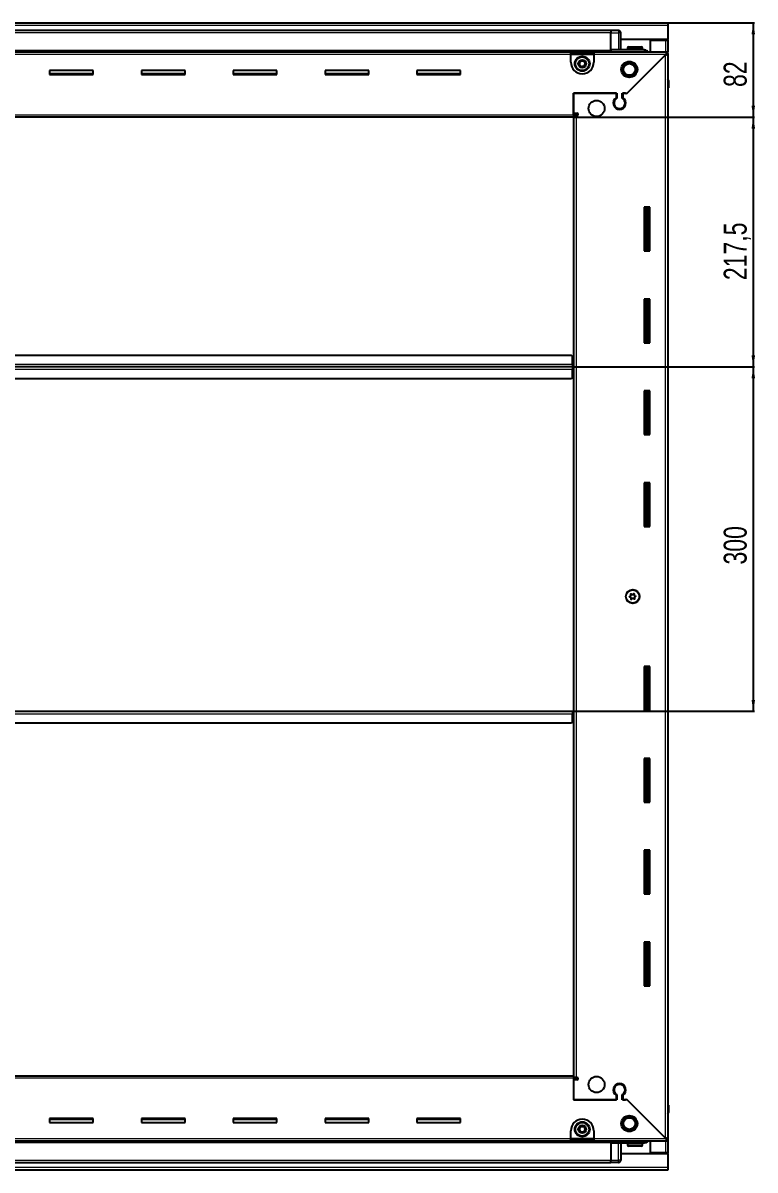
# Model space of a CAD drawing. Header units: millimetres. Extents: x 1315 to 5846, y -1245 to 1862.
# Drawn here: x 5209 to 5846, y 677 to 1676 of the extents above; entities that cross this region are included whole.
import ezdxf

# ---------------------------------------------------------------- set-up
doc = ezdxf.new("R2010")
doc.units = ezdxf.units.MM
doc.layers.add('FORMAT', color=7, linetype='Continuous')
doc.styles.add('SLDTEXTSTYLE0', font='TXT', dxfattribs={"width": 0.75})
doc.dimstyles.new('SLDDIMSTYLE0', dxfattribs={"dimtxt": 20, "dimasz": 10, "dimexe": 0, "dimexo": 0.0625, "dimgap": 5, "dimtad": 2, "dimdec": 1, "dimrnd": 1e-09, "dimzin": 12, "dimdsep": 46, "dimtxsty": 'SLDTEXTSTYLE0', "dimsah": 1, "dimcen": 0.09, "dimadec": 0, "dimazin": 3, "dimtfac": 1, "dimtofl": 0, "dimtmove": 0, "dimatfit": 3, "dimfxl": 0, "dimfrac": 2, "dimtolj": 1, "dimtzin": 12, "dimarcsym": 0})

# ---------------------------------------------------------------- blocks, each defined once
blk = doc.blocks.new('_D_7')
at = {"layer": 'FORMAT'}
for p, q in [((5770.3, 1675.82), (5845.79, 1675.82)), ((5844.79, 1675.82), (5844.79, 1593.82)), ((5688.3, 1593.82), (5845.79, 1593.82))]:
    blk.add_line(p, q, dxfattribs=at)
for points in [[(5844.79, 1675.82), (5843.25, 1665.82), (5846.33, 1665.82)], [(5844.79, 1593.82), (5846.33, 1603.82), (5843.25, 1603.82)]]:
    blk.add_solid(points, dxfattribs=at)
at = {"layer": 'FORMAT', "insert": (5819.01, 1620.05), "char_height": 20, "attachment_point": 1, "rotation": 90, "style": 'SLDTEXTSTYLE0'}
blk.add_mtext('82', dxfattribs=at)
blk = doc.blocks.new('_D_8')
at = {"layer": 'FORMAT'}
for p, q in [((5687.3, 1376.32), (5845.79, 1376.32)), ((5844.79, 1376.32), (5844.79, 1076.32)), ((5687.3, 1076.32), (5845.79, 1076.32))]:
    blk.add_line(p, q, dxfattribs=at)
for points in [[(5844.79, 1376.32), (5843.25, 1366.32), (5846.33, 1366.32)], [(5844.79, 1076.32), (5846.33, 1086.32), (5843.25, 1086.32)]]:
    blk.add_solid(points, dxfattribs=at)
at = {"layer": 'FORMAT', "insert": (5819.01, 1204.16), "char_height": 20, "attachment_point": 1, "rotation": 90, "style": 'SLDTEXTSTYLE0'}
blk.add_mtext('300', dxfattribs=at)
blk = doc.blocks.new('_D_9')
at = {"layer": 'FORMAT'}
for p, q in [((5688.3, 1593.82), (5845.79, 1593.82)), ((5844.79, 1593.82), (5844.79, 1376.32)), ((5687.3, 1376.32), (5845.79, 1376.32))]:
    blk.add_line(p, q, dxfattribs=at)
for points in [[(5844.79, 1593.82), (5843.25, 1583.82), (5846.33, 1583.82)], [(5844.79, 1376.32), (5846.33, 1386.32), (5843.25, 1386.32)]]:
    blk.add_solid(points, dxfattribs=at)
at = {"layer": 'FORMAT', "insert": (5819.01, 1451.82), "char_height": 20, "attachment_point": 1, "rotation": 90, "style": 'SLDTEXTSTYLE0'}
blk.add_mtext('217,5', dxfattribs=at)

msp = doc.modelspace()

# ---------------------------------------------------------------- linework, layer by layer
at = {"color": 7, "linetype": 'Continuous', "lineweight": 25}
for p, q in [((4571.29, 1675.82), (5770.29, 1675.82)), ((5720.79, 1669.17), (4620.79, 1669.17)), ((5720.79, 1669.32), (5720.79, 1669.32)), ((5727.29, 1669.32), (5720.79, 1669.32)), ((5727.29, 1669.32), (5720.79, 1669.32)), ((5720.79, 1669.32), (5720.79, 1667.32)), ((5770.29, 1675.82), (5770.29, 1673.72)), ((5770.29, 1673.72), (5770.29, 1661.32)), ((5720.79, 1652.32), (5720.79, 1667.32)), ((5729.29, 1667.32), (5729.29, 1667.32)), ((5729.29, 1652.32), (5729.29, 1667.32)), ((5770.29, 1661.32), (5729.29, 1661.32)), ((5755.29, 1650.57), (5755.29, 1660.82)), ((5755.29, 1660.82), (5768.19, 1660.82)), ((5768.19, 1660.82), (5770.29, 1660.82)), ((5768.79, 1660.82), (5768.79, 1661.32)), ((5770.29, 1660.82), (5770.29, 1661.32)), ((5770.29, 1660.82), (5770.29, 1650.57)), ((4620.79, 1651.17), (5720.79, 1651.17)), ((4655.79, 1650.57), (5685.79, 1650.57)), ((5685.79, 1648.47), (5685.79, 1650.57)), ((5685.79, 1650.57), (5705.79, 1650.57)), ((5685.79, 1649.07), (5705.79, 1649.07)), ((5685.79, 1641.57), (5685.79, 1648.47)), ((5705.79, 1650.57), (5769.29, 1650.57)), ((5705.79, 1650.57), (5705.79, 1648.47)), ((5705.79, 1648.47), (5705.79, 1641.57)), ((5720.79, 1652.32), (5720.79, 1651.82)), ((5749.79, 1652.32), (5720.79, 1652.32)), ((5720.79, 1652.29), (5720.87, 1650.57)), ((5734.79, 1614.57), (5768.69, 1648.47)), ((5735.29, 1654.22), (5735.29, 1652.32)), ((5736.09, 1655.02), (5747.49, 1655.02)), ((5748.29, 1652.32), (5748.29, 1654.22)), ((5768.79, 1648.57), (5770.29, 1648.57)), ((5769.29, 1649.07), (5769.29, 1650.57)), ((5769.29, 1650.57), (5770.29, 1650.57)), ((5769.29, 1649.07), (5770.29, 1649.07)), ((5770.29, 1649.07), (5770.29, 1650.57)), ((5770.29, 1649.07), (5770.29, 1648.57)), ((5770.29, 1648.57), (5770.29, 704.07)), ((5768.19, 1647.97), (5734.09, 1613.87)), ((5269.79, 1634.32), (5231.79, 1634.32)), ((5231.79, 1634.32), (5231.79, 1630.82)), ((5269.79, 1631.57), (5231.79, 1631.57)), ((5231.79, 1630.82), (5269.79, 1630.82)), ((5269.79, 1630.82), (5269.79, 1634.32)), ((5349.79, 1634.32), (5311.79, 1634.32)), ((5311.79, 1634.32), (5311.79, 1630.82)), ((5349.79, 1631.57), (5311.79, 1631.57)), ((5311.79, 1630.82), (5349.79, 1630.82)), ((5349.79, 1630.82), (5349.79, 1634.32)), ((5429.79, 1634.32), (5391.79, 1634.32)), ((5391.79, 1634.32), (5391.79, 1630.82)), ((5429.79, 1631.57), (5391.79, 1631.57)), ((5391.79, 1630.82), (5429.79, 1630.82)), ((5429.79, 1630.82), (5429.79, 1634.32)), ((5509.79, 1634.32), (5471.79, 1634.32)), ((5471.79, 1634.32), (5471.79, 1630.82)), ((5509.79, 1631.57), (5471.79, 1631.57)), ((5471.79, 1630.82), (5509.79, 1630.82)), ((5509.79, 1630.82), (5509.79, 1634.32)), ((5589.79, 1634.32), (5551.79, 1634.32)), ((5551.79, 1634.32), (5551.79, 1630.82)), ((5589.79, 1631.57), (5551.79, 1631.57)), ((5551.79, 1630.82), (5589.79, 1630.82)), ((5589.79, 1630.82), (5589.79, 1634.32)), ((5770.29, 1627.15), (5770.29, 1627.15)), ((5770.29, 1619.32), (5770.79, 1619.32)), ((5770.64, 733.32), (5770.64, 1619.32)), ((5770.79, 1625.82), (5770.79, 1619.32)), ((5770.79, 1619.32), (5770.79, 1625.82)), ((5770.79, 1619.32), (5770.79, 1619.32)), ((5770.79, 1619.32), (5770.79, 1619.32)), ((5688.29, 1614.57), (5725.99, 1614.57)), ((5688.29, 1595.92), (5688.29, 1614.57)), ((5688.29, 1614.57), (5688.29, 1597.32)), ((5725.29, 1614.57), (5688.29, 1614.57)), ((5725.29, 1614.57), (5725.29, 1610.68)), ((5725.99, 1614.57), (5725.99, 1610.29)), ((5730.59, 1614.57), (5734.79, 1614.57)), ((5730.59, 1610.29), (5730.59, 1614.57)), ((5733.39, 1614.57), (5731.29, 1614.57)), ((5731.29, 1610.68), (5731.29, 1614.57)), ((5734.09, 1613.87), (5733.39, 1614.57)), ((5730.29, 1601.71), (5730.29, 1600.95)), ((5688.29, 1593.82), (4653.29, 1593.82)), ((5688.29, 1597.32), (5691.14, 1597.32)), ((5690.29, 1596.32), (5688.29, 1596.32)), ((5688.29, 1595.92), (5688.29, 1593.82)), ((5688.29, 1595.32), (5690.39, 1595.32)), ((5688.29, 1593.82), (5688.29, 758.82)), ((5690.29, 1595.32), (5690.29, 1596.32)), ((5691.14, 1595.32), (5690.39, 1595.32)), ((5749.79, 1515.32), (5749.79, 1477.32)), ((5754.79, 1515.32), (5749.79, 1515.32)), ((5750.81, 1515.32), (5750.81, 1477.32)), ((5750.85, 1515.32), (5750.85, 1477.32)), ((5752.64, 1515.32), (5752.64, 1477.32)), ((5754.79, 1477.32), (5754.79, 1515.32)), ((5749.79, 1477.32), (5754.79, 1477.32)), ((5749.79, 1435.32), (5749.79, 1397.32)), ((5754.79, 1435.32), (5749.79, 1435.32)), ((5750.81, 1435.32), (5750.81, 1397.32)), ((5750.85, 1435.32), (5750.85, 1397.32)), ((5752.64, 1435.32), (5752.64, 1397.32)), ((5754.79, 1397.32), (5754.79, 1435.32)), ((5749.79, 1397.32), (5754.79, 1397.32)), ((5686.29, 1386.32), (4655.29, 1386.32)), ((5687.29, 1385.32), (5686.29, 1386.32)), ((5687.29, 1378.42), (5687.29, 1385.32)), ((5687.54, 1379.17), (5687.29, 1379.17)), ((5687.54, 1376.32), (5687.54, 1379.17)), ((5687.29, 1376.32), (4654.29, 1376.32)), ((5687.29, 1378.42), (5687.29, 1376.32)), ((5687.29, 1376.32), (5687.29, 1374.22)), ((5687.29, 1367.32), (5687.29, 1374.22)), ((5687.29, 1373.47), (5687.54, 1373.47)), ((5687.54, 1373.47), (5687.54, 1376.32)), ((5688.29, 1376.32), (5687.54, 1376.32)), ((4655.29, 1366.32), (5686.29, 1366.32)), ((5686.29, 1366.32), (5687.29, 1367.32)), ((5749.79, 1355.32), (5749.79, 1317.32)), ((5754.79, 1355.32), (5749.79, 1355.32)), ((5750.81, 1355.32), (5750.81, 1317.32)), ((5750.85, 1355.32), (5750.85, 1317.32)), ((5752.64, 1355.32), (5752.64, 1317.32)), ((5754.79, 1317.32), (5754.79, 1355.32)), ((5749.79, 1317.32), (5754.79, 1317.32)), ((5749.79, 1275.32), (5749.79, 1237.32)), ((5754.79, 1275.32), (5749.79, 1275.32)), ((5750.81, 1275.32), (5750.81, 1237.32)), ((5750.85, 1275.32), (5750.85, 1237.32)), ((5752.64, 1275.32), (5752.64, 1237.32)), ((5754.79, 1237.32), (5754.79, 1275.32)), ((5749.79, 1237.32), (5754.79, 1237.32)), ((5749.79, 1115.32), (5749.79, 1077.32)), ((5754.79, 1115.32), (5749.79, 1115.32)), ((5750.81, 1115.32), (5750.81, 1077.32)), ((5750.85, 1115.32), (5750.85, 1077.32)), ((5752.64, 1115.32), (5752.64, 1077.32)), ((5754.79, 1077.32), (5754.79, 1115.32)), ((4654.29, 1076.32), (5687.29, 1076.32)), ((5687.29, 1076.32), (5687.29, 1074.22)), ((5687.29, 1067.32), (5687.29, 1074.22)), ((5687.29, 1073.47), (5687.54, 1073.47)), ((5687.54, 1073.47), (5687.54, 1076.32)), ((5687.54, 1076.32), (5688.29, 1076.32)), ((5749.79, 1077.32), (5754.79, 1077.32)), ((4655.29, 1066.32), (5686.29, 1066.32)), ((5686.29, 1066.32), (5687.29, 1067.32)), ((5749.79, 1035.32), (5749.79, 997.32)), ((5754.79, 1035.32), (5749.79, 1035.32)), ((5750.81, 1035.32), (5750.81, 997.32)), ((5750.85, 1035.32), (5750.85, 997.32)), ((5752.64, 1035.32), (5752.64, 997.32)), ((5754.79, 997.32), (5754.79, 1035.32)), ((5749.79, 997.32), (5754.79, 997.32)), ((5749.79, 955.32), (5749.79, 917.32)), ((5754.79, 955.32), (5749.79, 955.32)), ((5750.81, 955.32), (5750.81, 917.32)), ((5750.85, 955.32), (5750.85, 917.32)), ((5752.64, 955.32), (5752.64, 917.32)), ((5754.79, 917.32), (5754.79, 955.32)), ((5749.79, 917.32), (5754.79, 917.32)), ((5749.79, 875.32), (5749.79, 837.32)), ((5754.79, 875.32), (5749.79, 875.32)), ((5750.81, 875.32), (5750.81, 837.32)), ((5750.85, 875.32), (5750.85, 837.32)), ((5752.64, 875.32), (5752.64, 837.32)), ((5754.79, 837.32), (5754.79, 875.32)), ((5749.79, 837.32), (5754.79, 837.32)), ((4653.29, 758.82), (5688.29, 758.82)), ((5688.29, 758.82), (5688.29, 756.72)), ((5690.39, 757.32), (5688.29, 757.32)), ((5688.29, 756.72), (5688.29, 738.07)), ((5688.29, 756.32), (5690.29, 756.32)), ((5688.29, 755.32), (5688.29, 738.07)), ((5691.14, 755.32), (5688.29, 755.32)), ((5690.29, 756.32), (5690.29, 757.32)), ((5690.39, 757.32), (5691.14, 757.32)), ((5730.29, 751.7), (5730.29, 750.94)), ((5725.29, 741.96), (5725.29, 738.07)), ((5725.99, 742.36), (5725.99, 738.07)), ((5730.59, 738.07), (5730.59, 742.36)), ((5731.29, 738.07), (5731.29, 741.96)), ((5725.99, 738.07), (5688.29, 738.07)), ((5688.29, 738.07), (5725.29, 738.07)), ((5734.79, 738.07), (5730.59, 738.07)), ((5731.29, 738.07), (5733.39, 738.07)), ((5733.39, 738.07), (5734.09, 738.77)), ((5734.09, 738.77), (5768.19, 704.67)), ((5768.69, 704.17), (5734.79, 738.07)), ((5770.29, 733.32), (5770.79, 733.32)), ((5770.79, 733.32), (5770.79, 733.32)), ((5770.79, 726.82), (5770.79, 733.32)), ((5770.79, 733.32), (5770.79, 726.82)), ((5269.79, 721.82), (5231.79, 721.82)), ((5231.79, 721.82), (5231.79, 718.32)), ((5231.79, 721.07), (5269.79, 721.07)), ((5269.79, 718.32), (5269.79, 721.82)), ((5349.79, 721.82), (5311.79, 721.82)), ((5311.79, 721.82), (5311.79, 718.32)), ((5311.79, 721.07), (5349.79, 721.07)), ((5349.79, 718.32), (5349.79, 721.82)), ((5429.79, 721.82), (5391.79, 721.82)), ((5391.79, 721.82), (5391.79, 718.32)), ((5391.79, 721.07), (5429.79, 721.07)), ((5429.79, 718.32), (5429.79, 721.82)), ((5509.79, 721.82), (5471.79, 721.82)), ((5471.79, 721.82), (5471.79, 718.32)), ((5471.79, 721.07), (5509.79, 721.07)), ((5509.79, 718.32), (5509.79, 721.82)), ((5589.79, 721.82), (5551.79, 721.82)), ((5551.79, 721.82), (5551.79, 718.32)), ((5551.79, 721.07), (5589.79, 721.07)), ((5589.79, 718.32), (5589.79, 721.82)), ((5231.79, 718.32), (5269.79, 718.32)), ((5311.79, 718.32), (5349.79, 718.32)), ((5391.79, 718.32), (5429.79, 718.32)), ((5471.79, 718.32), (5509.79, 718.32)), ((5551.79, 718.32), (5589.79, 718.32)), ((5685.79, 704.17), (5685.79, 711.07)), ((5705.79, 711.07), (5705.79, 704.17)), ((5720.79, 701.47), (4620.79, 701.47)), ((5685.79, 702.07), (4655.79, 702.07)), ((5685.79, 702.07), (5685.79, 704.17)), ((5705.79, 703.57), (5685.79, 703.57)), ((5705.79, 702.07), (5685.79, 702.07)), ((5705.79, 704.17), (5705.79, 702.07)), ((5769.29, 702.07), (5705.79, 702.07)), ((5720.87, 702.07), (5720.79, 700.36)), ((5720.79, 700.32), (5720.79, 700.82)), ((5749.79, 700.32), (5720.79, 700.32)), ((5720.79, 700.32), (5720.79, 685.32)), ((5729.29, 700.32), (5729.29, 685.32)), ((5735.29, 700.32), (5735.29, 698.42)), ((5748.29, 698.42), (5748.29, 700.32)), ((5755.29, 691.82), (5755.29, 702.07)), ((5768.79, 704.07), (5770.29, 704.07)), ((5769.29, 703.57), (5769.29, 702.07)), ((5770.29, 703.57), (5769.29, 703.57)), ((5770.29, 702.07), (5769.29, 702.07)), ((5770.29, 704.07), (5770.29, 703.57)), ((5770.29, 703.57), (5770.29, 702.07)), ((5770.29, 702.07), (5770.29, 691.82)), ((5729.29, 691.32), (5770.29, 691.32)), ((5743.08, 697.62), (5736.09, 697.62)), ((5747.49, 697.62), (5743.08, 697.62)), ((5768.19, 691.82), (5755.29, 691.82)), ((5770.29, 691.82), (5768.19, 691.82)), ((5768.79, 691.32), (5768.79, 691.82)), ((5770.29, 691.32), (5770.29, 691.82)), ((5770.29, 691.32), (5770.29, 678.92)), ((4620.79, 683.47), (5720.79, 683.47)), ((5720.79, 683.32), (5720.79, 685.32)), ((5727.29, 683.32), (5720.79, 683.32)), ((5720.79, 683.32), (5720.79, 683.32)), ((5720.79, 683.32), (5720.79, 683.32)), ((5727.29, 683.32), (5720.79, 683.32)), ((5728.61, 683.82), (5728.61, 683.82)), ((5770.29, 676.82), (4571.29, 676.82)), ((5770.29, 678.92), (5770.29, 676.82))]:
    msp.add_line(p, q, dxfattribs=at)
at = {"color": 8, "linetype": 'Continuous', "lineweight": 18}
for p, q in [((5770.29, 1673.72), (4571.29, 1673.72)), ((5727.29, 1669.32), (5727.29, 1667.32)), ((5720.79, 1667.17), (4620.79, 1667.17)), ((5720.79, 1667.32), (5727.29, 1667.32)), ((5727.29, 1667.32), (5727.29, 1652.32)), ((5729.29, 1667.32), (5727.29, 1667.32)), ((5768.19, 1661.32), (5768.19, 1660.82)), ((5768.19, 1660.82), (5768.19, 1650.57)), ((5720.79, 1651.82), (4620.79, 1651.82)), ((5720.79, 1650.59), (4620.79, 1650.59)), ((5685.79, 1648.47), (4655.79, 1648.47)), ((5685.79, 1648.47), (5705.79, 1648.47)), ((5768.69, 1648.47), (5705.79, 1648.47)), ((5735.29, 1654.22), (5748.29, 1654.22)), ((5768.19, 704.67), (5768.19, 1647.97)), ((5770.29, 1625.82), (5770.79, 1625.82)), ((4653.29, 1595.92), (5688.29, 1595.92)), ((5690.39, 1595.32), (5690.39, 757.32)), ((5752.05, 1477.32), (5752.05, 1515.32)), ((5753.29, 1477.32), (5753.29, 1515.32)), ((5752.05, 1397.32), (5752.05, 1435.32)), ((5753.29, 1397.32), (5753.29, 1435.32)), ((5687.29, 1378.42), (4654.29, 1378.42)), ((4654.29, 1374.22), (5687.29, 1374.22)), ((5752.05, 1317.32), (5752.05, 1355.32)), ((5753.29, 1317.32), (5753.29, 1355.32)), ((5752.05, 1237.32), (5752.05, 1275.32)), ((5753.29, 1237.32), (5753.29, 1275.32)), ((5752.05, 1077.32), (5752.05, 1115.32)), ((5753.29, 1077.32), (5753.29, 1115.32)), ((4654.29, 1074.22), (5687.29, 1074.22)), ((5752.05, 997.32), (5752.05, 1035.32)), ((5753.29, 997.32), (5753.29, 1035.32)), ((5752.05, 917.32), (5752.05, 955.32)), ((5753.29, 917.32), (5753.29, 955.32)), ((5752.05, 837.32), (5752.05, 875.32)), ((5753.29, 837.32), (5753.29, 875.32)), ((5688.29, 756.72), (4653.29, 756.72)), ((5770.29, 726.82), (5770.79, 726.82)), ((4620.79, 702.06), (5720.79, 702.06)), ((4620.79, 700.82), (5720.79, 700.82)), ((4655.79, 704.17), (5685.79, 704.17)), ((5705.79, 704.17), (5685.79, 704.17)), ((5705.79, 704.17), (5768.69, 704.17)), ((5727.29, 685.32), (5727.29, 700.32)), ((5768.19, 702.07), (5768.19, 691.82)), ((5743.26, 698.42), (5735.29, 698.42)), ((5748.29, 698.42), (5743.26, 698.42)), ((5768.19, 691.82), (5768.19, 691.32)), ((4620.79, 685.47), (5720.79, 685.47)), ((5720.79, 685.32), (5727.29, 685.32)), ((5729.29, 685.32), (5727.29, 685.32)), ((5727.29, 683.32), (5727.29, 685.32)), ((5770.29, 678.92), (4571.29, 678.92))]:
    msp.add_line(p, q, dxfattribs=at)
at = {"color": 7, "linetype": 'Continuous', "lineweight": 25}
for centre, radius in [((5695.79, 1640.32), 6.5), ((5695.79, 1640.32), 3.46), ((5736.79, 1635.32), 7), ((5736.79, 1635.32), 6.02), ((5736.79, 1635.32), 5.1), ((5708.29, 1601.32), 7), ((5739.79, 1176.32), 6), ((5739.64, 1176.32), 5.79), ((5739.64, 1176.32), 1.85), ((5708.29, 751.32), 7), ((5736.79, 717.32), 7), ((5736.79, 717.32), 6.03), ((5736.79, 717.32), 5.1), ((5695.79, 712.32), 6.5), ((5695.79, 712.32), 3.46)]:
    msp.add_circle(centre, radius, dxfattribs=at)
at = {"color": 8, "linetype": 'Continuous', "lineweight": 18}
for centre in [(5695.79, 1640.32), (5695.79, 712.32)]:
    msp.add_circle(centre, 5.7, dxfattribs=at)
at = {"color": 7, "linetype": 'Continuous', "lineweight": 25}
for centre, radius, start, end in [((5727.29, 1667.32), 2, 0, 90), ((5727.29, 1667.32), 2, 0, 90), ((5729.49, 1652.52), 0.2, 180, 270), ((5736.09, 1654.22), 0.8, 90, 180), ((5747.49, 1654.22), 0.8, 0, 90), ((5695.79, 1641.57), 10, 180, 270), ((5695.79, 1640.32), 2.5, 160.11158, 220.11158), ((5695.79, 1640.32), 2.5, 100.11158, 160.11158), ((5695.79, 1640.32), 2.5, 220.11158, 280.11158), ((5695.79, 1640.32), 2.5, 40.11158, 100.11158), ((5695.79, 1641.57), 10, 270, 0), ((5695.79, 1640.32), 2.5, 280.11158, 340.11158), ((5695.79, 1640.32), 2.5, 340.11158, 40.11158), ((5768.79, 1625.82), 2, 0, 41.40962), ((5728.29, 1606.07), 5.5, 123.05573, 56.94427), ((5728.29, 1606.07), 4.8, 118.63099, 61.36901), ((5691.14, 1596.32), 1, 270, 90), ((5691.14, 756.32), 1, 270, 90), ((5728.29, 746.57), 5.5, 303.05573, 236.94427), ((5728.29, 746.57), 4.8, 298.63099, 241.36901), ((5695.79, 711.07), 10, 90, 180), ((5695.79, 711.07), 10, 0, 90), ((5768.79, 726.82), 2, 318.57492, 0), ((5768.79, 726.82), 2, 318.59038, 0), ((5695.79, 712.32), 2.5, 147.04236, 207.04236), ((5695.79, 712.32), 2.5, 207.04236, 267.04236), ((5695.79, 712.32), 2.5, 87.04236, 147.04236), ((5695.79, 712.32), 2.5, 267.04236, 327.04236), ((5695.79, 712.32), 2.5, 27.04236, 87.04236), ((5695.79, 712.32), 2.5, 327.04236, 27.04236), ((5729.49, 700.12), 0.2, 90, 180), ((5736.09, 698.42), 0.8, 180, 270), ((5747.49, 698.42), 0.8, 270, 0), ((5727.29, 685.32), 2, 270, 0), ((5727.29, 685.32), 2, 270, 288.58003), ((5727.29, 685.32), 2, 303.94202, 311.40962)]:
    msp.add_arc(centre, radius, start, end, dxfattribs=at)
for points, knots in [([(5720.79, 1652.32), (5720.79, 1652.29), (5720.79, 1652.21), (5720.79, 1651.59), (5720.79, 1651.01), (5720.79, 1650.61), (5720.79, 1650.57)], [0, 0, 0, 0, 0.3229095, 0.6458191, 0.9687286, 1, 1, 1, 1]), ([(5753.01, 1650.57), (5752.89, 1650.77), (5752.5, 1651.42), (5751.34, 1652.13), (5750.31, 1652.26), (5749.79, 1652.32)], [0, 0, 0, 0, 0.18225, 0.591125, 1, 1, 1, 1]), ([(5768.19, 1647.97), (5768.44, 1648.02), (5768.94, 1648.11), (5769.58, 1648.24), (5770.04, 1648.37), (5770.26, 1648.48), (5770.28, 1648.55), (5770.29, 1648.57)], [0, 0, 0, 0, 0.230255, 0.448522, 0.666786, 0.88505, 1, 1, 1, 1]), ([(5769.29, 1650.57), (5769.24, 1650.55), (5769.15, 1650.49), (5769.02, 1650.1), (5768.89, 1649.54), (5768.78, 1648.96), (5768.71, 1648.6), (5768.69, 1648.47)], [0, 0, 0, 0, 0.230255, 0.448522, 0.666786, 0.88505, 1, 1, 1, 1]), ([(5692.95, 1639.82), (5692.99, 1639.93), (5693.19, 1640.5), (5693.53, 1641.43), (5693.81, 1642.21), (5693.93, 1642.53)], [0, 0, 0, 0, 0.133125, 0.637099, 1, 1, 1, 1]), ([(5694.81, 1637.61), (5694.48, 1638), (5693.85, 1638.74), (5693.24, 1639.48), (5692.95, 1639.82)], [0, 0, 0, 0, 0.534686, 1, 1, 1, 1]), ([(5693.93, 1642.53), (5694.44, 1642.62), (5695.39, 1642.79), (5696.33, 1642.96), (5696.77, 1643.04)], [0, 0, 0, 0, 0.534686, 1, 1, 1, 1]), ([(5696.77, 1643.04), (5697.1, 1642.64), (5697.73, 1641.91), (5698.34, 1641.17), (5698.63, 1640.83)], [0, 0, 0, 0, 0.534686, 1, 1, 1, 1]), ([(5698.63, 1640.83), (5698.51, 1640.51), (5698.23, 1639.73), (5697.9, 1638.8), (5697.69, 1638.23), (5697.65, 1638.12)], [0, 0, 0, 0, 0.362901, 0.866875, 1, 1, 1, 1]), ([(5697.65, 1638.12), (5697.14, 1638.03), (5696.19, 1637.86), (5695.25, 1637.69), (5694.81, 1637.61)], [0, 0, 0, 0, 0.534686, 1, 1, 1, 1]), ([(5738, 1178.6), (5738, 1178.59), (5737.98, 1178.57), (5737.96, 1178.51), (5737.95, 1178.37), (5738.01, 1177.98), (5738.09, 1177.45), (5737.85, 1176.86), (5737.45, 1176.53), (5737.12, 1176.32), (5736.93, 1176.18), (5736.87, 1176.11), (5736.85, 1176.07), (5736.85, 1176.03), (5736.87, 1176), (5736.91, 1175.95), (5737.15, 1175.82), (5737.6, 1175.67), (5738.2, 1175.29), (5738.37, 1174.6), (5738.38, 1174.12), (5738.42, 1173.86), (5738.46, 1173.8), (5738.48, 1173.77), (5738.51, 1173.76), (5738.55, 1173.76), (5738.59, 1173.78), (5738.66, 1173.81), (5738.85, 1173.94), (5739.15, 1174.18), (5739.58, 1174.46), (5740.21, 1174.49), (5740.7, 1174.25), (5741.05, 1174.08), (5741.19, 1174.03), (5741.25, 1174.04), (5741.28, 1174.05), (5741.3, 1174.08), (5741.32, 1174.14), (5741.33, 1174.28), (5741.27, 1174.66), (5741.19, 1175.2), (5741.43, 1175.79), (5741.83, 1176.11), (5742.16, 1176.33), (5742.35, 1176.47), (5742.41, 1176.54), (5742.43, 1176.58), (5742.43, 1176.61), (5742.41, 1176.64), (5742.37, 1176.7), (5742.13, 1176.82), (5741.68, 1176.98), (5741.08, 1177.36), (5740.91, 1178.05), (5740.9, 1178.53), (5740.86, 1178.79), (5740.82, 1178.85), (5740.8, 1178.87), (5740.77, 1178.88), (5740.73, 1178.88), (5740.69, 1178.87), (5740.62, 1178.83), (5740.43, 1178.7), (5740.14, 1178.46), (5739.7, 1178.19), (5739.07, 1178.15), (5738.58, 1178.4), (5738.23, 1178.57), (5738.09, 1178.61), (5738.03, 1178.61), (5738.01, 1178.6), (5738, 1178.6)], [0, 0, 0, 0, 0.002009, 0.00442, 0.009365, 0.025528, 0.067705, 0.095786, 0.124646, 0.150342, 0.160519, 0.163394, 0.165697, 0.167245, 0.168874, 0.17077, 0.178606, 0.211994, 0.249994, 0.287995, 0.321383, 0.329219, 0.331115, 0.332744, 0.334292, 0.336217, 0.338535, 0.341318, 0.349662, 0.375358, 0.404217, 0.432298, 0.474475, 0.490639, 0.496669, 0.49844, 0.5, 0.502009, 0.50442, 0.509365, 0.525528, 0.567705, 0.595786, 0.624646, 0.650342, 0.660519, 0.663394, 0.665697, 0.667245, 0.668874, 0.67077, 0.678606, 0.711994, 0.749994, 0.787995, 0.821383, 0.829219, 0.831115, 0.832744, 0.834292, 0.836217, 0.838535, 0.841318, 0.849662, 0.875358, 0.904217, 0.932298, 0.974475, 0.990639, 0.996669, 0.99844, 1, 1, 1, 1]), ([(5692.91, 712.47), (5693.19, 712.91), (5693.71, 713.71), (5694.23, 714.52), (5694.48, 714.89)], [0, 0, 0, 0, 0.534686, 1, 1, 1, 1]), ([(5694.22, 709.9), (5693.99, 710.36), (5693.55, 711.22), (5693.11, 712.07), (5692.91, 712.47)], [0, 0, 0, 0, 0.534686, 1, 1, 1, 1]), ([(5697.1, 709.75), (5696.76, 709.77), (5695.94, 709.81), (5694.94, 709.86), (5694.34, 709.89), (5694.22, 709.9)], [0, 0, 0, 0, 0.3629006, 0.8668753, 1, 1, 1, 1]), ([(5694.48, 714.89), (5694.6, 714.89), (5695.2, 714.86), (5696.19, 714.81), (5697.02, 714.76), (5697.36, 714.75)], [0, 0, 0, 0, 0.133125, 0.637099, 1, 1, 1, 1]), ([(5698.67, 712.17), (5698.39, 711.74), (5697.87, 710.93), (5697.35, 710.13), (5697.1, 709.75)], [0, 0, 0, 0, 0.534686, 1, 1, 1, 1]), ([(5697.36, 714.75), (5697.6, 714.29), (5698.03, 713.43), (5698.47, 712.57), (5698.67, 712.17)], [0, 0, 0, 0, 0.534686, 1, 1, 1, 1]), ([(5720.79, 700.32), (5720.79, 700.36), (5720.79, 700.44), (5720.79, 701.05), (5720.79, 701.63), (5720.79, 702.03), (5720.79, 702.06)], [0, 0, 0, 0, 0.3242788, 0.6485576, 0.9728365, 1, 1, 1, 1]), ([(5753.01, 702.07), (5752.89, 701.87), (5752.5, 701.22), (5751.34, 700.51), (5750.31, 700.39), (5749.79, 700.32)], [0, 0, 0, 0, 0.18225, 0.591125, 1, 1, 1, 1]), ([(5770.29, 704.07), (5770.26, 704.12), (5770.21, 704.21), (5769.82, 704.34), (5769.26, 704.47), (5768.68, 704.58), (5768.32, 704.65), (5768.19, 704.67)], [0, 0, 0, 0, 0.230255, 0.448522, 0.666786, 0.88505, 1, 1, 1, 1]), ([(5768.69, 704.17), (5768.74, 703.92), (5768.83, 703.43), (5768.96, 702.79), (5769.09, 702.32), (5769.2, 702.1), (5769.27, 702.08), (5769.29, 702.07)], [0, 0, 0, 0, 0.230255, 0.448522, 0.666786, 0.88505, 1, 1, 1, 1])]:
    msp.add_open_spline(points, degree=3, knots=knots, dxfattribs=at)
at = {"color": 8, "linetype": 'Continuous', "lineweight": 18}
for points in [[(5749.79, 1652.32), (5749.79, 1652.28), (5749.79, 1652.2), (5749.79, 1651.77), (5749.79, 1651.31), (5749.79, 1650.9), (5749.79, 1650.63), (5749.79, 1650.57)], [(5749.79, 700.32), (5749.79, 700.37), (5749.79, 700.44), (5749.79, 700.88), (5749.79, 701.33), (5749.79, 701.75), (5749.79, 702.02), (5749.79, 702.07)]]:
    msp.add_open_spline(points, degree=3, knots=[0, 0, 0, 0, 0.359753, 0.553414, 0.751185, 0.948956, 1, 1, 1, 1], dxfattribs=at)
at = {"color": 7, "linetype": 'Continuous', "lineweight": 25}
for points in [[(5768.19, 1647.97), (5768.27, 1648.02), (5768.43, 1648.12), (5768.62, 1648.27), (5768.76, 1648.42), (5768.78, 1648.52), (5768.79, 1648.57)], [(5769.29, 1649.07), (5769.24, 1649.06), (5769.14, 1649.05), (5768.99, 1648.91), (5768.84, 1648.71), (5768.74, 1648.55), (5768.69, 1648.47)], [(5768.79, 704.07), (5768.78, 704.12), (5768.76, 704.22), (5768.62, 704.37), (5768.43, 704.52), (5768.27, 704.62), (5768.19, 704.67)], [(5768.69, 704.17), (5768.74, 704.09), (5768.84, 703.94), (5768.99, 703.74), (5769.14, 703.6), (5769.24, 703.58), (5769.29, 703.57)]]:
    msp.add_open_spline(points, degree=3, dxfattribs=at)

# ---------------------------------------------------------------- dimensions: what is measured, and where the dimension line sits
at = {"layer": 'FORMAT'}
for base, p1, p2, picture, middle in [((5844.79, 1593.82), (5770.29, 1675.82), (5688.29, 1593.82), '_D_7', (5844.79, 1634.82)), ((5844.79, 1376.32), (5688.29, 1593.82), (5687.29, 1376.32), '_D_9', (5844.79, 1485.07)), ((5844.79, 1076.32), (5687.29, 1376.32), (5687.29, 1076.32), '_D_8', (5844.79, 1226.32))]:
    dim = msp.add_linear_dim(base=base, p1=p1, p2=p2, angle=90, dimstyle='SLDDIMSTYLE0', dxfattribs=at)
    dim.commit()
    dim.dimension.update_dxf_attribs({"geometry": picture, "text_midpoint": middle, "dimtype": 160})

doc.saveas('drawing.dxf')
